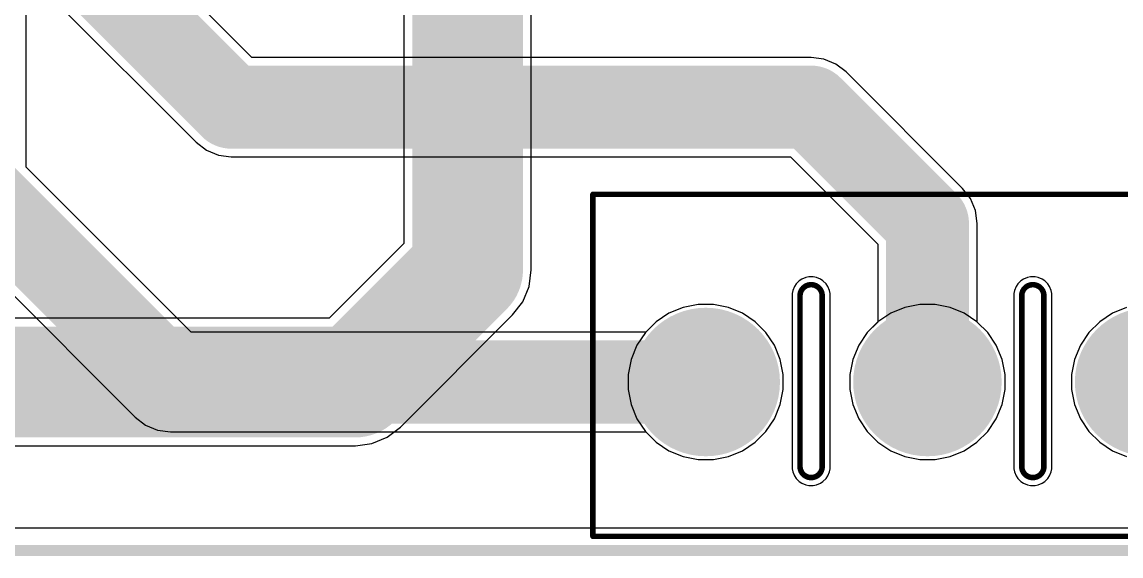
# Model space of a CAD drawing. Header units: millimetres. Extents: x -0.16 to 4.85, y -0.01 to 3.83.
# Drawn here: x 1.885 to 2.877, y -0.005 to 0.477 of the extents above; entities that cross this region are included whole.
import ezdxf

# ---------------------------------------------------------------- set-up
doc = ezdxf.new("R2010")
doc.units = ezdxf.units.MM
doc.header["$MEASUREMENT"] = 0
for name, color, linetype in [('BottomLayer', 5, 'Continuous'), ('BottomSolder', 6, 'Continuous'), ('Mechanical2', 216, 'Continuous'), ('MultiLayer', 9, 'Continuous'), ('PadHoleLayer', 156, 'Continuous'), ('TopLayer', 1, 'Continuous'), ('TopOverlay', 2, 'Continuous'), ('TopSolder', 216, 'Continuous')]:
    doc.layers.add(name, color=color, linetype=linetype)

# ---------------------------------------------------------------- blocks, each defined once
blk = doc.blocks.new('DB2EVC_5_08_12P_GN_97')
at = {"layer": 'BottomLayer'}
h = blk.add_hatch(color=5, dxfattribs=at)
edge = h.paths.add_edge_path()
edge.add_arc((0.7, 0), 0.0629921, 0, 360)
h = blk.add_hatch(color=5, dxfattribs=at)
edge = h.paths.add_edge_path()
edge.add_arc((0.9, 0), 0.0629921, 0, 360)
h = blk.add_hatch(color=5, dxfattribs=at)
edge = h.paths.add_edge_path()
edge.add_arc((1.1, 0), 0.0629921, 0, 360)
at = {"layer": 'BottomSolder'}
h = blk.add_hatch(color=6, dxfattribs=at)
edge = h.paths.add_edge_path()
edge.add_arc((0.7, 0), 0.0669921, 0, 360)
h = blk.add_hatch(color=6, dxfattribs=at)
edge = h.paths.add_edge_path()
edge.add_arc((0.9, 0), 0.0669921, 0, 360)
h = blk.add_hatch(color=6, dxfattribs=at)
edge = h.paths.add_edge_path()
edge.add_arc((1.1, 0), 0.0669921, 0, 360)
at = {"layer": 'MultiLayer'}
h = blk.add_hatch(color=9, dxfattribs=at)
edge = h.paths.add_edge_path()
edge.add_arc((0.7, 0), 0.0629921, 0, 360)
h = blk.add_hatch(color=9, dxfattribs=at)
edge = h.paths.add_edge_path()
edge.add_arc((0.9, 0), 0.0629921, 0, 360)
h = blk.add_hatch(color=9, dxfattribs=at)
edge = h.paths.add_edge_path()
edge.add_arc((1.1, 0), 0.0629921, 0, 360)
at = {"layer": 'PadHoleLayer'}
h = blk.add_hatch(color=156, dxfattribs=at)
edge = h.paths.add_edge_path()
edge.add_arc((0.7, 0), 0.0334645, 0, 360)
h = blk.add_hatch(color=156, dxfattribs=at)
edge = h.paths.add_edge_path()
edge.add_arc((0.9, 0), 0.0334645, 0, 360)
h = blk.add_hatch(color=156, dxfattribs=at)
edge = h.paths.add_edge_path()
edge.add_arc((1.1, 0), 0.0334645, 0, 360)
at = {"layer": 'TopLayer'}
h = blk.add_hatch(color=1, dxfattribs=at)
edge = h.paths.add_edge_path()
edge.add_arc((0.7, 0), 0.0629921, 0, 360)
h = blk.add_hatch(color=1, dxfattribs=at)
edge = h.paths.add_edge_path()
edge.add_arc((0.9, 0), 0.0629921, 0, 360)
h = blk.add_hatch(color=1, dxfattribs=at)
edge = h.paths.add_edge_path()
edge.add_arc((1.1, 0), 0.0629921, 0, 360)
at = {"layer": 'TopSolder'}
h = blk.add_hatch(color=216, dxfattribs=at)
edge = h.paths.add_edge_path()
edge.add_arc((0.7, 0), 0.0669921, 0, 360)
h = blk.add_hatch(color=216, dxfattribs=at)
edge = h.paths.add_edge_path()
edge.add_arc((0.9, 0), 0.0669921, 0, 360)
h = blk.add_hatch(color=216, dxfattribs=at)
edge = h.paths.add_edge_path()
edge.add_arc((1.1, 0), 0.0669921, 0, 360)
at = {"layer": 'TopOverlay', "const_width": 0.005}
for points in [[(1.2017716, 0.1392283), (-1.2017716, 0.1392283)], [(1.2017716, 0.1392283), (1.2017716, -0.1693229)], [(1.2016771, -0.1693229), (-1.2017716, -0.1693229)]]:
    blk.add_lwpolyline(points, dxfattribs=at)
at = {"layer": 'TopOverlay', "const_width": 0.0025}
for points in [[(1.2005216, 0.1392283, 1), (1.2030216, 0.1392283, 1)], [(1.2005216, 0.1392283, 1), (1.2030216, 0.1392283, 1)], [(1.2004271, -0.1693229, 1), (1.2029271, -0.1693229, 1)], [(1.2005216, -0.1693229, 1), (1.2030216, -0.1693229, 1)]]:
    blk.add_lwpolyline(points, format="xyb", close=True, dxfattribs=at)

msp = doc.modelspace()

# ---------------------------------------------------------------- linework, layer by layer
at = {"layer": 'BottomLayer'}
for p, q in [((1.888884, 0.3457627), (1.888884, 3.0869832)), ((2.0925915, 0.444884), (1.9906597, 0.5468159)), ((1.9140379, 0.4964865), (2.0422619, 0.3682626)), ((2.597, 0.444884), (2.0925915, 0.444884)), ((2.6086168, 0.4433546), (2.597, 0.444884)), ((2.619442, 0.4388707), (2.6086168, 0.4433546)), ((2.6287378, 0.4317378), (2.619442, 0.4388707)), ((2.7337378, 0.3267378), (2.6287378, 0.4317378)), ((2.0422619, 0.3682626), (2.0422622, 0.3682622)), ((2.0422622, 0.3682622), (2.051558, 0.3611293)), ((2.051558, 0.3611293), (2.0623831, 0.3566454)), ((2.0623831, 0.3566454), (2.074, 0.355116)), ((2.074, 0.355116), (2.5784084, 0.355116)), ((2.5784084, 0.355116), (2.657116, 0.2764084)), ((2.0377626, 0.196884), (1.888884, 0.3457627)), ((2.7408707, 0.317442), (2.7337378, 0.3267378)), ((2.7453546, 0.3066169), (2.7408707, 0.317442)), ((2.746884, 0.295), (2.7453546, 0.3066169)), ((1.8122622, 0.2954333), (1.987433, 0.1202626)), ((2.746884, 0.2060998), (2.746884, 0.295)), ((2.657116, 0.2764084), (2.657116, 0.2060998)), ((2.5819994, 0.2382069), (2.580477, 0.2345314)), ((2.5835465, 0.2405223), (2.5819994, 0.2382069)), ((2.5863595, 0.2433353), (2.5835465, 0.2405223)), ((2.5886748, 0.2448824), (2.5863595, 0.2433353)), ((2.5923502, 0.2464049), (2.5886748, 0.2448824)), ((2.5950816, 0.2469482), (2.5923502, 0.2464049)), ((2.5990601, 0.2469482), (2.5950816, 0.2469482)), ((2.6017913, 0.2464049), (2.5990601, 0.2469482)), ((2.6054663, 0.2448825), (2.6017913, 0.2464049)), ((2.6054666, 0.2448824), (2.6054663, 0.2448825)), ((2.607782, 0.2433353), (2.6054666, 0.2448824)), ((2.610595, 0.2405223), (2.607782, 0.2433353)), ((2.6121421, 0.238207), (2.610595, 0.2405223)), ((2.6136646, 0.2345316), (2.6121421, 0.238207)), ((2.7819994, 0.2382069), (2.780477, 0.2345314)), ((2.7835465, 0.2405223), (2.7819994, 0.2382069)), ((2.7863595, 0.2433353), (2.7835465, 0.2405223)), ((2.7886748, 0.2448824), (2.7863595, 0.2433353)), ((2.7923502, 0.2464049), (2.7886748, 0.2448824)), ((2.7950816, 0.2469482), (2.7923502, 0.2464049)), ((2.7990601, 0.2469482), (2.7950816, 0.2469482)), ((2.8017913, 0.2464049), (2.7990601, 0.2469482)), ((2.8054663, 0.2448825), (2.8017913, 0.2464049)), ((2.8054666, 0.2448824), (2.8054663, 0.2448825)), ((2.807782, 0.2433353), (2.8054666, 0.2448824)), ((2.810595, 0.2405223), (2.807782, 0.2433353)), ((2.8121421, 0.238207), (2.810595, 0.2405223)), ((2.8136646, 0.2345316), (2.8121421, 0.238207)), ((2.580477, 0.2345314), (2.5799337, 0.2318002)), ((2.5799337, 0.2318002), (2.5799337, 0.0737982)), ((2.6142079, 0.2318002), (2.6136646, 0.2345316)), ((2.6142079, 0.073798), (2.6142079, 0.2318002)), ((2.780477, 0.2345314), (2.7799337, 0.2318002)), ((2.7799337, 0.2318002), (2.7799337, 0.0737982)), ((2.8142079, 0.2318002), (2.8136646, 0.2345316)), ((2.8142079, 0.073798), (2.8142079, 0.2318002)), ((2.481584, 0.2193024), (2.4688463, 0.2140262)), ((2.4951064, 0.2219921), (2.481584, 0.2193024)), ((2.5088936, 0.2219921), (2.4951064, 0.2219921)), ((2.522416, 0.2193024), (2.5088936, 0.2219921)), ((2.5351537, 0.2140262), (2.522416, 0.2193024)), ((2.881584, 0.2193024), (2.8688463, 0.2140262)), ((2.4688463, 0.2140262), (2.4573826, 0.2063664)), ((2.5466174, 0.2063664), (2.5351537, 0.2140262)), ((2.8688463, 0.2140262), (2.8573826, 0.2063664)), ((2.4573826, 0.2063664), (2.4479002, 0.196884)), ((2.5563664, 0.1966174), (2.5466174, 0.2063664)), ((2.657116, 0.2060998), (2.6476336, 0.1966174)), ((2.7563664, 0.1966174), (2.746884, 0.2060998)), ((2.8573826, 0.2063664), (2.8476336, 0.1966174)), ((2.4479002, 0.196884), (2.0377626, 0.196884)), ((2.5640262, 0.1851537), (2.5563664, 0.1966174)), ((2.6476336, 0.1966174), (2.6399738, 0.1851537)), ((2.7640262, 0.1851537), (2.7563664, 0.1966174)), ((2.8476336, 0.1966174), (2.8399738, 0.1851537)), ((2.5693024, 0.172416), (2.5640262, 0.1851537)), ((2.6399738, 0.1851537), (2.6346976, 0.172416)), ((2.7693024, 0.172416), (2.7640262, 0.1851537)), ((2.8399738, 0.1851537), (2.8346976, 0.172416)), ((2.5719921, 0.1588936), (2.5693024, 0.172416)), ((2.6346976, 0.172416), (2.6320079, 0.1588936)), ((2.7719921, 0.1588936), (2.7693024, 0.172416)), ((2.8346976, 0.172416), (2.8320079, 0.1588936)), ((2.5719921, 0.1451064), (2.5719921, 0.1588936)), ((2.6320079, 0.1588936), (2.6320079, 0.1451064)), ((2.7719921, 0.1451064), (2.7719921, 0.1588936)), ((2.8320079, 0.1588936), (2.8320079, 0.1451064)), ((2.5693024, 0.131584), (2.5719921, 0.1451064)), ((2.6320079, 0.1451064), (2.6346976, 0.131584)), ((2.7693024, 0.131584), (2.7719921, 0.1451064)), ((2.8320079, 0.1451064), (2.8346976, 0.131584)), ((2.5640262, 0.1188463), (2.5693024, 0.131584)), ((2.6346976, 0.131584), (2.6399738, 0.1188463)), ((2.7640262, 0.1188463), (2.7693024, 0.131584)), ((2.8346976, 0.131584), (2.8399738, 0.1188463)), ((1.987433, 0.1202626), (1.9874333, 0.1202622)), ((1.9874333, 0.1202622), (1.9967291, 0.1131293)), ((1.9967291, 0.1131293), (2.0075542, 0.1086454)), ((2.5563664, 0.1073826), (2.5640262, 0.1188463)), ((2.6399738, 0.1188463), (2.6476336, 0.1073826)), ((2.7563664, 0.1073826), (2.7640262, 0.1188463)), ((2.8399738, 0.1188463), (2.8476336, 0.1073826)), ((2.0075542, 0.1086454), (2.0191711, 0.107116)), ((2.0191711, 0.107116), (2.4479002, 0.107116)), ((2.4479002, 0.107116), (2.4573826, 0.0976336)), ((2.5466174, 0.0976336), (2.5563664, 0.1073826)), ((2.6476336, 0.1073826), (2.6573826, 0.0976336)), ((2.7466174, 0.0976336), (2.7563664, 0.1073826)), ((2.8476336, 0.1073826), (2.8573826, 0.0976336)), ((2.4573826, 0.0976336), (2.4688463, 0.0899738)), ((2.4688463, 0.0899738), (2.481584, 0.0846976)), ((2.522416, 0.0846976), (2.5351537, 0.0899738)), ((2.5351537, 0.0899738), (2.5466174, 0.0976336)), ((2.6573826, 0.0976336), (2.6688463, 0.0899738)), ((2.6688463, 0.0899738), (2.681584, 0.0846976)), ((2.722416, 0.0846976), (2.7351537, 0.0899738)), ((2.7351537, 0.0899738), (2.7466174, 0.0976336)), ((2.8573826, 0.0976336), (2.8688463, 0.0899738)), ((2.8688463, 0.0899738), (2.881584, 0.0846976)), ((2.481584, 0.0846976), (2.4951064, 0.0820079)), ((2.4951064, 0.0820079), (2.5088936, 0.0820079)), ((2.5088936, 0.0820079), (2.522416, 0.0846976)), ((2.681584, 0.0846976), (2.6951064, 0.0820079)), ((2.6951064, 0.0820079), (2.7088936, 0.0820079)), ((2.7088936, 0.0820079), (2.722416, 0.0846976)), ((2.5799337, 0.0737982), (2.580477, 0.0710669)), ((2.580477, 0.0710669), (2.5819994, 0.0673915)), ((2.6121422, 0.0673918), (2.6136646, 0.0710668)), ((2.6136646, 0.0710668), (2.6142079, 0.073798)), ((2.7799337, 0.0737982), (2.780477, 0.0710669)), ((2.780477, 0.0710669), (2.7819994, 0.0673915)), ((2.8121422, 0.0673918), (2.8136646, 0.0710668)), ((2.8136646, 0.0710668), (2.8142079, 0.073798)), ((2.5819994, 0.0673915), (2.5835465, 0.0650761)), ((2.5835465, 0.0650761), (2.5863595, 0.0622631)), ((2.5863595, 0.0622631), (2.5886749, 0.060716)), ((2.5886749, 0.060716), (2.5923504, 0.0591936)), ((2.6017912, 0.0591936), (2.6054666, 0.060716)), ((2.6054666, 0.060716), (2.607782, 0.0622631)), ((2.607782, 0.0622631), (2.610595, 0.0650761)), ((2.610595, 0.0650761), (2.6121421, 0.0673915)), ((2.6121421, 0.0673915), (2.6121422, 0.0673918)), ((2.7819994, 0.0673915), (2.7835465, 0.0650761)), ((2.7835465, 0.0650761), (2.7863595, 0.0622631)), ((2.7863595, 0.0622631), (2.7886749, 0.060716)), ((2.7886749, 0.060716), (2.7923504, 0.0591936)), ((2.8017912, 0.0591936), (2.8054666, 0.060716)), ((2.8054666, 0.060716), (2.807782, 0.0622631)), ((2.807782, 0.0622631), (2.810595, 0.0650761)), ((2.810595, 0.0650761), (2.8121421, 0.0673915)), ((2.8121421, 0.0673915), (2.8121422, 0.0673918)), ((2.5923504, 0.0591936), (2.5950816, 0.0586503)), ((2.5950816, 0.0586503), (2.5990599, 0.0586503)), ((2.5990599, 0.0586503), (2.6017912, 0.0591936)), ((2.7923504, 0.0591936), (2.7950816, 0.0586503)), ((2.7950816, 0.0586503), (2.7990599, 0.0586503)), ((2.7990599, 0.0586503), (2.8017912, 0.0591936)), ((4.823, 0.0200002), (0.0219997, 0.0199997))]:
    msp.add_line(p, q, dxfattribs=at)
at = {"layer": 'BottomLayer', "const_width": 0.075}
for points in [[(1.9457757, 0.5282243), (2.074, 0.4)], [(2.074, 0.4), (2.597, 0.4)], [(2.597, 0.4), (2.702, 0.295)], [(1.844, 0.3271711), (2.0191711, 0.152)], [(2.702, 0.152), (2.702, 0.295)], [(2.0191711, 0.152), (2.502, 0.152)]]:
    msp.add_lwpolyline(points, dxfattribs=at)
at = {"layer": 'BottomLayer', "const_width": 0.0375}
for points in [[(2.05525, 0.4, 1), (2.09275, 0.4, 1)], [(2.05525, 0.4, 1), (2.09275, 0.4, 1)], [(2.57825, 0.4, 1), (2.61575, 0.4, 1)], [(2.57825, 0.4, 1), (2.61575, 0.4, 1)], [(2.68325, 0.295, 1), (2.72075, 0.295, 1)], [(2.68325, 0.295, 1), (2.72075, 0.295, 1)], [(2.0004211, 0.152, 1), (2.0379211, 0.152, 1)], [(2.0004211, 0.152, 1), (2.0379211, 0.152, 1)], [(2.48325, 0.152, 1), (2.52075, 0.152, 1)], [(2.68325, 0.152, 1), (2.72075, 0.152, 1)]]:
    msp.add_lwpolyline(points, format="xyb", close=True, dxfattribs=at)
at = {"layer": 'Mechanical2', "const_width": 0.005}
for points in [[(2.5870708, 0.2298111, -0.4142135623730951), (2.5970708, 0.2398111)], [(2.5970708, 0.2398111, -0.4142135623730951), (2.6070708, 0.2298111)], [(2.7870708, 0.2298111, -0.4142135623730951), (2.7970708, 0.2398111)], [(2.7970708, 0.2398111, -0.4142135623730951), (2.8070708, 0.2298111)], [(2.5970708, 0.0657874, -0.4142135623730951), (2.5870708, 0.0757874)], [(2.6070708, 0.0757874, -0.4142135623730951), (2.5970708, 0.0657874)], [(2.7970708, 0.0657874, -0.4142135623730951), (2.7870708, 0.0757874)], [(2.8070708, 0.0757874, -0.4142135623730951), (2.7970708, 0.0657874)]]:
    msp.add_lwpolyline(points, format="xyb", dxfattribs=at)
at = {"layer": 'Mechanical2', "const_width": 0.0025}
for points in [[(2.5958208, 0.2398111, 1), (2.5983208, 0.2398111, 1)], [(2.5958208, 0.2398111, 1), (2.5983208, 0.2398111, 1)], [(2.7958208, 0.2398111, 1), (2.7983208, 0.2398111, 1)], [(2.7958208, 0.2398111, 1), (2.7983208, 0.2398111, 1)], [(2.5858208, 0.2298111, 1), (2.5883208, 0.2298111, 1)], [(2.5858208, 0.2298111, 1), (2.5883208, 0.2298111, 1)], [(2.6058208, 0.2298111, 1), (2.6083208, 0.2298111, 1)], [(2.6058208, 0.2298111, 1), (2.6083208, 0.2298111, 1)], [(2.7858208, 0.2298111, 1), (2.7883208, 0.2298111, 1)], [(2.7858208, 0.2298111, 1), (2.7883208, 0.2298111, 1)], [(2.8058208, 0.2298111, 1), (2.8083208, 0.2298111, 1)], [(2.8058208, 0.2298111, 1), (2.8083208, 0.2298111, 1)], [(2.5858208, 0.0757874, 1), (2.5883208, 0.0757874, 1)], [(2.5858208, 0.0757874, 1), (2.5883208, 0.0757874, 1)], [(2.6058208, 0.0757874, 1), (2.6083208, 0.0757874, 1)], [(2.6058208, 0.0757874, 1), (2.6083208, 0.0757874, 1)], [(2.7858208, 0.0757874, 1), (2.7883208, 0.0757874, 1)], [(2.7858208, 0.0757874, 1), (2.7883208, 0.0757874, 1)], [(2.8058208, 0.0757874, 1), (2.8083208, 0.0757874, 1)], [(2.8058208, 0.0757874, 1), (2.8083208, 0.0757874, 1)], [(2.5958208, 0.0657874, 1), (2.5983208, 0.0657874, 1)], [(2.5958208, 0.0657874, 1), (2.5983208, 0.0657874, 1)], [(2.7958208, 0.0657874, 1), (2.7983208, 0.0657874, 1)], [(2.7958208, 0.0657874, 1), (2.7983208, 0.0657874, 1)]]:
    msp.add_lwpolyline(points, format="xyb", close=True, dxfattribs=at)
at = {"layer": 'Mechanical2'}
for points, const_width in [([(2.5870708, 0.0757874), (2.5870708, 0.2298111)], 0.005), ([(2.6070708, 0.0757874), (2.6070708, 0.2298111)], 0.005), ([(2.7870708, 0.0757874), (2.7870708, 0.2298111)], 0.005), ([(2.8070708, 0.0757874), (2.8070708, 0.2298111)], 0.005), ([(0, 0), (4.8425197, 0)], 0.01)]:
    msp.add_lwpolyline(points, dxfattribs=dict(at, const_width=const_width))
at = {"layer": 'MultiLayer'}
for p, q in [((2.5914062, 0.2382886), (2.5885932, 0.2354756)), ((2.5950816, 0.2398111), (2.5914062, 0.2382886)), ((2.5970708, 0.2398111), (2.5950816, 0.2398111)), ((2.5990599, 0.2398111), (2.5970708, 0.2398111)), ((2.6027353, 0.2382886), (2.5990599, 0.2398111)), ((2.6055483, 0.2354756), (2.6027353, 0.2382886)), ((2.7914062, 0.2382886), (2.7885932, 0.2354756)), ((2.7950816, 0.2398111), (2.7914062, 0.2382886)), ((2.7970708, 0.2398111), (2.7950816, 0.2398111)), ((2.7990599, 0.2398111), (2.7970708, 0.2398111)), ((2.8027353, 0.2382886), (2.7990599, 0.2398111)), ((2.8055483, 0.2354756), (2.8027353, 0.2382886)), ((2.5885932, 0.2354756), (2.5870708, 0.2318002)), ((2.5870708, 0.2318002), (2.5870708, 0.2298111)), ((2.5870708, 0.2298111), (2.5870708, 0.0757874)), ((2.5870708, 0.2298111), (2.5870708, 0.2298111)), ((2.6070708, 0.2318002), (2.6055483, 0.2354756)), ((2.6070708, 0.2298111), (2.6070708, 0.2318002)), ((2.6070708, 0.0757874), (2.6070708, 0.2298111)), ((2.7885932, 0.2354756), (2.7870708, 0.2318002)), ((2.7870708, 0.2318002), (2.7870708, 0.2298111)), ((2.7870708, 0.2298111), (2.7870708, 0.0757874)), ((2.7870708, 0.2298111), (2.7870708, 0.2298111)), ((2.8070708, 0.2318002), (2.8055483, 0.2354756)), ((2.8070708, 0.2298111), (2.8070708, 0.2318002)), ((2.8070708, 0.0757874), (2.8070708, 0.2298111)), ((2.5870708, 0.0757874), (2.5870708, 0.0737982)), ((2.5870708, 0.0737982), (2.5885932, 0.0701228)), ((2.5885932, 0.0701228), (2.5914062, 0.0673098)), ((2.6027353, 0.0673098), (2.6055483, 0.0701228)), ((2.6055483, 0.0701228), (2.6070708, 0.0737982)), ((2.6070708, 0.0737982), (2.6070708, 0.0757874)), ((2.6070708, 0.0757874), (2.6070708, 0.0757874)), ((2.7870708, 0.0757874), (2.7870708, 0.0737982)), ((2.7870708, 0.0737982), (2.7885932, 0.0701228)), ((2.7885932, 0.0701228), (2.7914062, 0.0673098)), ((2.8027353, 0.0673098), (2.8055483, 0.0701228)), ((2.8055483, 0.0701228), (2.8070708, 0.0737982)), ((2.8070708, 0.0737982), (2.8070708, 0.0757874)), ((2.8070708, 0.0757874), (2.8070708, 0.0757874)), ((2.5914062, 0.0673098), (2.5950816, 0.0657874)), ((2.5950816, 0.0657874), (2.5970708, 0.0657874)), ((2.5970708, 0.0657874), (2.5990599, 0.0657874)), ((2.5990599, 0.0657874), (2.6027353, 0.0673098)), ((2.7914062, 0.0673098), (2.7950816, 0.0657874)), ((2.7950816, 0.0657874), (2.7970708, 0.0657874)), ((2.7970708, 0.0657874), (2.7990599, 0.0657874)), ((2.7990599, 0.0657874), (2.8027353, 0.0673098))]:
    msp.add_line(p, q, dxfattribs=at)
at = {"layer": 'TopLayer'}
for p, q in [((2.2296892, 0.5628629), (2.2296892, 0.276995)), ((2.344673, 0.2531811), (2.344673, 0.5628629)), ((2.2296892, 0.276995), (2.1621861, 0.2094919)), ((2.342714, 0.2383011), (2.344673, 0.2531811)), ((2.3369706, 0.2244352), (2.342714, 0.2383011)), ((2.5819994, 0.2382069), (2.580477, 0.2345314)), ((2.5835465, 0.2405223), (2.5819994, 0.2382069)), ((2.5863595, 0.2433353), (2.5835465, 0.2405223)), ((2.5886748, 0.2448824), (2.5863595, 0.2433353)), ((2.5923502, 0.2464049), (2.5886748, 0.2448824)), ((2.5950816, 0.2469482), (2.5923502, 0.2464049)), ((2.5990601, 0.2469482), (2.5950816, 0.2469482)), ((2.6017913, 0.2464049), (2.5990601, 0.2469482)), ((2.6054663, 0.2448825), (2.6017913, 0.2464049)), ((2.6054666, 0.2448824), (2.6054663, 0.2448825)), ((2.607782, 0.2433353), (2.6054666, 0.2448824)), ((2.610595, 0.2405223), (2.607782, 0.2433353)), ((2.6121421, 0.238207), (2.610595, 0.2405223)), ((2.6136646, 0.2345316), (2.6121421, 0.238207)), ((2.7819994, 0.2382069), (2.780477, 0.2345314)), ((2.7835465, 0.2405223), (2.7819994, 0.2382069)), ((2.7863595, 0.2433353), (2.7835465, 0.2405223)), ((2.7886748, 0.2448824), (2.7863595, 0.2433353)), ((2.7923502, 0.2464049), (2.7886748, 0.2448824)), ((2.7950816, 0.2469482), (2.7923502, 0.2464049)), ((2.7990601, 0.2469482), (2.7950816, 0.2469482)), ((2.8017913, 0.2464049), (2.7990601, 0.2469482)), ((2.8054663, 0.2448825), (2.8017913, 0.2464049)), ((2.8054666, 0.2448824), (2.8054663, 0.2448825)), ((2.807782, 0.2433353), (2.8054666, 0.2448824)), ((2.810595, 0.2405223), (2.807782, 0.2433353)), ((2.8121421, 0.238207), (2.810595, 0.2405223)), ((2.8136646, 0.2345316), (2.8121421, 0.238207)), ((2.580477, 0.2345314), (2.5799337, 0.2318002)), ((2.5799337, 0.2318002), (2.5799337, 0.0737982)), ((2.6142079, 0.2318002), (2.6136646, 0.2345316)), ((2.6142079, 0.073798), (2.6142079, 0.2318002)), ((2.780477, 0.2345314), (2.7799337, 0.2318002)), ((2.7799337, 0.2318002), (2.7799337, 0.0737982)), ((2.8142079, 0.2318002), (2.8136646, 0.2345316)), ((2.8142079, 0.073798), (2.8142079, 0.2318002)), ((2.327834, 0.2125282), (2.3369706, 0.2244352)), ((2.481584, 0.2193024), (2.4688463, 0.2140262)), ((2.4951064, 0.2219921), (2.481584, 0.2193024)), ((2.5088936, 0.2219921), (2.4951064, 0.2219921)), ((2.522416, 0.2193024), (2.5088936, 0.2219921)), ((2.5351537, 0.2140262), (2.522416, 0.2193024)), ((2.681584, 0.2193024), (2.6688463, 0.2140262)), ((2.6951064, 0.2219921), (2.681584, 0.2193024)), ((2.7088936, 0.2219921), (2.6951064, 0.2219921)), ((2.722416, 0.2193024), (2.7088936, 0.2219921)), ((2.7351537, 0.2140262), (2.722416, 0.2193024)), ((2.1621861, 0.2094919), (1.5809398, 0.2094919)), ((2.2266529, 0.1113471), (2.327834, 0.2125282)), ((2.4688463, 0.2140262), (2.4573826, 0.2063664)), ((2.5466174, 0.2063664), (2.5351537, 0.2140262)), ((2.6688463, 0.2140262), (2.6573826, 0.2063664)), ((2.7466174, 0.2063664), (2.7351537, 0.2140262)), ((2.8688463, 0.2140262), (2.8573826, 0.2063664)), ((2.87802, 0.2178261), (2.8688463, 0.2140262)), ((2.4573826, 0.2063664), (2.4476336, 0.1966174)), ((2.5563664, 0.1966174), (2.5466174, 0.2063664)), ((2.6573826, 0.2063664), (2.6476336, 0.1966174)), ((2.7563664, 0.1966174), (2.7466174, 0.2063664)), ((2.8573826, 0.2063664), (2.8476336, 0.1966174)), ((2.4476336, 0.1966174), (2.4399738, 0.1851537)), ((2.5640262, 0.1851537), (2.5563664, 0.1966174)), ((2.6476336, 0.1966174), (2.6399738, 0.1851537)), ((2.7640262, 0.1851537), (2.7563664, 0.1966174)), ((2.8476336, 0.1966174), (2.8399738, 0.1851537)), ((2.4399738, 0.1851537), (2.4346976, 0.172416)), ((2.5693024, 0.172416), (2.5640262, 0.1851537)), ((2.6399738, 0.1851537), (2.6346976, 0.172416)), ((2.7693024, 0.172416), (2.7640262, 0.1851537)), ((2.8399738, 0.1851537), (2.8346976, 0.172416)), ((2.4346976, 0.172416), (2.4320079, 0.1588936)), ((2.5719921, 0.1588936), (2.5693024, 0.172416)), ((2.6346976, 0.172416), (2.6320079, 0.1588936)), ((2.7719921, 0.1588936), (2.7693024, 0.172416)), ((2.8346976, 0.172416), (2.8320079, 0.1588936)), ((2.4320079, 0.1588936), (2.4320079, 0.1451064)), ((2.5719921, 0.1451064), (2.5719921, 0.1588936)), ((2.6320079, 0.1588936), (2.6320079, 0.1451064)), ((2.7719921, 0.1451064), (2.7719921, 0.1588936)), ((2.8320079, 0.1588936), (2.8320079, 0.1451064)), ((2.4320079, 0.1451064), (2.4346976, 0.131584)), ((2.5693024, 0.131584), (2.5719921, 0.1451064)), ((2.6320079, 0.1451064), (2.6346976, 0.131584)), ((2.7693024, 0.131584), (2.7719921, 0.1451064)), ((2.8320079, 0.1451064), (2.8346976, 0.131584)), ((2.4346976, 0.131584), (2.4399738, 0.1188463)), ((2.5640262, 0.1188463), (2.5693024, 0.131584)), ((2.6346976, 0.131584), (2.6399738, 0.1188463)), ((2.7640262, 0.1188463), (2.7693024, 0.131584)), ((2.8346976, 0.131584), (2.8399738, 0.1188463)), ((2.2147459, 0.1022106), (2.2266529, 0.1113471)), ((2.4399738, 0.1188463), (2.4476336, 0.1073826)), ((2.5563664, 0.1073826), (2.5640262, 0.1188463)), ((2.6399738, 0.1188463), (2.6476336, 0.1073826)), ((2.7563664, 0.1073826), (2.7640262, 0.1188463)), ((2.8399738, 0.1188463), (2.8476336, 0.1073826)), ((2.20088, 0.0964671), (2.2147459, 0.1022106)), ((2.4476336, 0.1073826), (2.4573826, 0.0976336)), ((2.5466174, 0.0976336), (2.5563664, 0.1073826)), ((2.6476336, 0.1073826), (2.6573826, 0.0976336)), ((2.7466174, 0.0976336), (2.7563664, 0.1073826)), ((2.8476336, 0.1073826), (2.8573826, 0.0976336)), ((1.5809398, 0.0945081), (2.186, 0.0945081)), ((2.186, 0.0945081), (2.20088, 0.0964671)), ((2.4573826, 0.0976336), (2.4688463, 0.0899738)), ((2.4688463, 0.0899738), (2.481584, 0.0846976)), ((2.522416, 0.0846976), (2.5351537, 0.0899738)), ((2.5351537, 0.0899738), (2.5466174, 0.0976336)), ((2.6573826, 0.0976336), (2.6688463, 0.0899738)), ((2.6688463, 0.0899738), (2.681584, 0.0846976)), ((2.722416, 0.0846976), (2.7351537, 0.0899738)), ((2.7351537, 0.0899738), (2.7466174, 0.0976336)), ((2.8573826, 0.0976336), (2.8688463, 0.0899738)), ((2.8688463, 0.0899738), (2.881584, 0.0846976)), ((2.481584, 0.0846976), (2.4951064, 0.0820079)), ((2.4951064, 0.0820079), (2.5088936, 0.0820079)), ((2.5088936, 0.0820079), (2.522416, 0.0846976)), ((2.681584, 0.0846976), (2.6951064, 0.0820079)), ((2.6951064, 0.0820079), (2.7088936, 0.0820079)), ((2.7088936, 0.0820079), (2.722416, 0.0846976)), ((2.5799337, 0.0737982), (2.580477, 0.0710669)), ((2.580477, 0.0710669), (2.5819994, 0.0673915)), ((2.6121422, 0.0673918), (2.6136646, 0.0710668)), ((2.6136646, 0.0710668), (2.6142079, 0.073798)), ((2.7799337, 0.0737982), (2.780477, 0.0710669)), ((2.780477, 0.0710669), (2.7819994, 0.0673915)), ((2.8121422, 0.0673918), (2.8136646, 0.0710668)), ((2.8136646, 0.0710668), (2.8142079, 0.073798)), ((2.5819994, 0.0673915), (2.5835465, 0.0650761)), ((2.5835465, 0.0650761), (2.5863595, 0.0622631)), ((2.5863595, 0.0622631), (2.5886749, 0.060716)), ((2.5886749, 0.060716), (2.5923504, 0.0591936)), ((2.6017912, 0.0591936), (2.6054666, 0.060716)), ((2.6054666, 0.060716), (2.607782, 0.0622631)), ((2.607782, 0.0622631), (2.610595, 0.0650761)), ((2.610595, 0.0650761), (2.6121421, 0.0673915)), ((2.6121421, 0.0673915), (2.6121422, 0.0673918)), ((2.7819994, 0.0673915), (2.7835465, 0.0650761)), ((2.7835465, 0.0650761), (2.7863595, 0.0622631)), ((2.7863595, 0.0622631), (2.7886749, 0.060716)), ((2.7886749, 0.060716), (2.7923504, 0.0591936)), ((2.8017912, 0.0591936), (2.8054666, 0.060716)), ((2.8054666, 0.060716), (2.807782, 0.0622631)), ((2.807782, 0.0622631), (2.810595, 0.0650761)), ((2.810595, 0.0650761), (2.8121421, 0.0673915)), ((2.8121421, 0.0673915), (2.8121422, 0.0673918)), ((2.5923504, 0.0591936), (2.5950816, 0.0586503)), ((2.5950816, 0.0586503), (2.5990599, 0.0586503)), ((2.5990599, 0.0586503), (2.6017912, 0.0591936)), ((2.7923504, 0.0591936), (2.7950816, 0.0586503)), ((2.7950816, 0.0586503), (2.7990599, 0.0586503)), ((2.7990599, 0.0586503), (2.8017912, 0.0591936)), ((4.823, 0.0200002), (0.0219997, 0.0199997))]:
    msp.add_line(p, q, dxfattribs=at)
at = {"layer": 'TopLayer', "const_width": 0.1}
for points in [[(2.2871811, 0.2531811), (2.2871811, 0.637811)], [(2.186, 0.152), (2.2871811, 0.2531811)], [(1.541, 0.152), (2.186, 0.152)]]:
    msp.add_lwpolyline(points, dxfattribs=at)
at = {"layer": 'TopLayer', "const_width": 0.05}
for points in [[(2.2621811, 0.2531811, 1), (2.3121811, 0.2531811, 1)], [(2.2621811, 0.2531811, 1), (2.3121811, 0.2531811, 1)], [(2.161, 0.152, 1), (2.211, 0.152, 1)], [(2.161, 0.152, 1), (2.211, 0.152, 1)]]:
    msp.add_lwpolyline(points, format="xyb", close=True, dxfattribs=at)

# ---------------------------------------------------------------- block references
at = {"rotation": 180}
msp.add_blockref('DB2EVC_5_08_12P_GN_97', (3.602, 0.152), dxfattribs=at)

doc.saveas('drawing.dxf')
